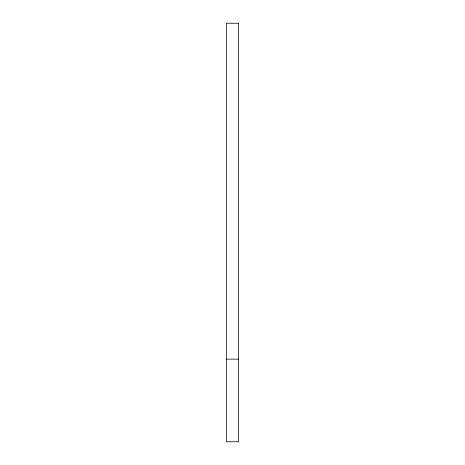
<?xml version="1.0" encoding="UTF-8"?>
<svg xmlns="http://www.w3.org/2000/svg" width="465" height="465" viewBox="0 0 465 465"><rect width="100%" height="100%" fill="white"/><g stroke="black" fill="none" stroke-linecap="round" stroke-linejoin="round"><path stroke-width="0.7" d="M226.443 359.149L238.557 359.149M238.557 23.25L226.443 23.25L226.443 441.75L238.557 441.75L238.557 23.25"/></g></svg>
